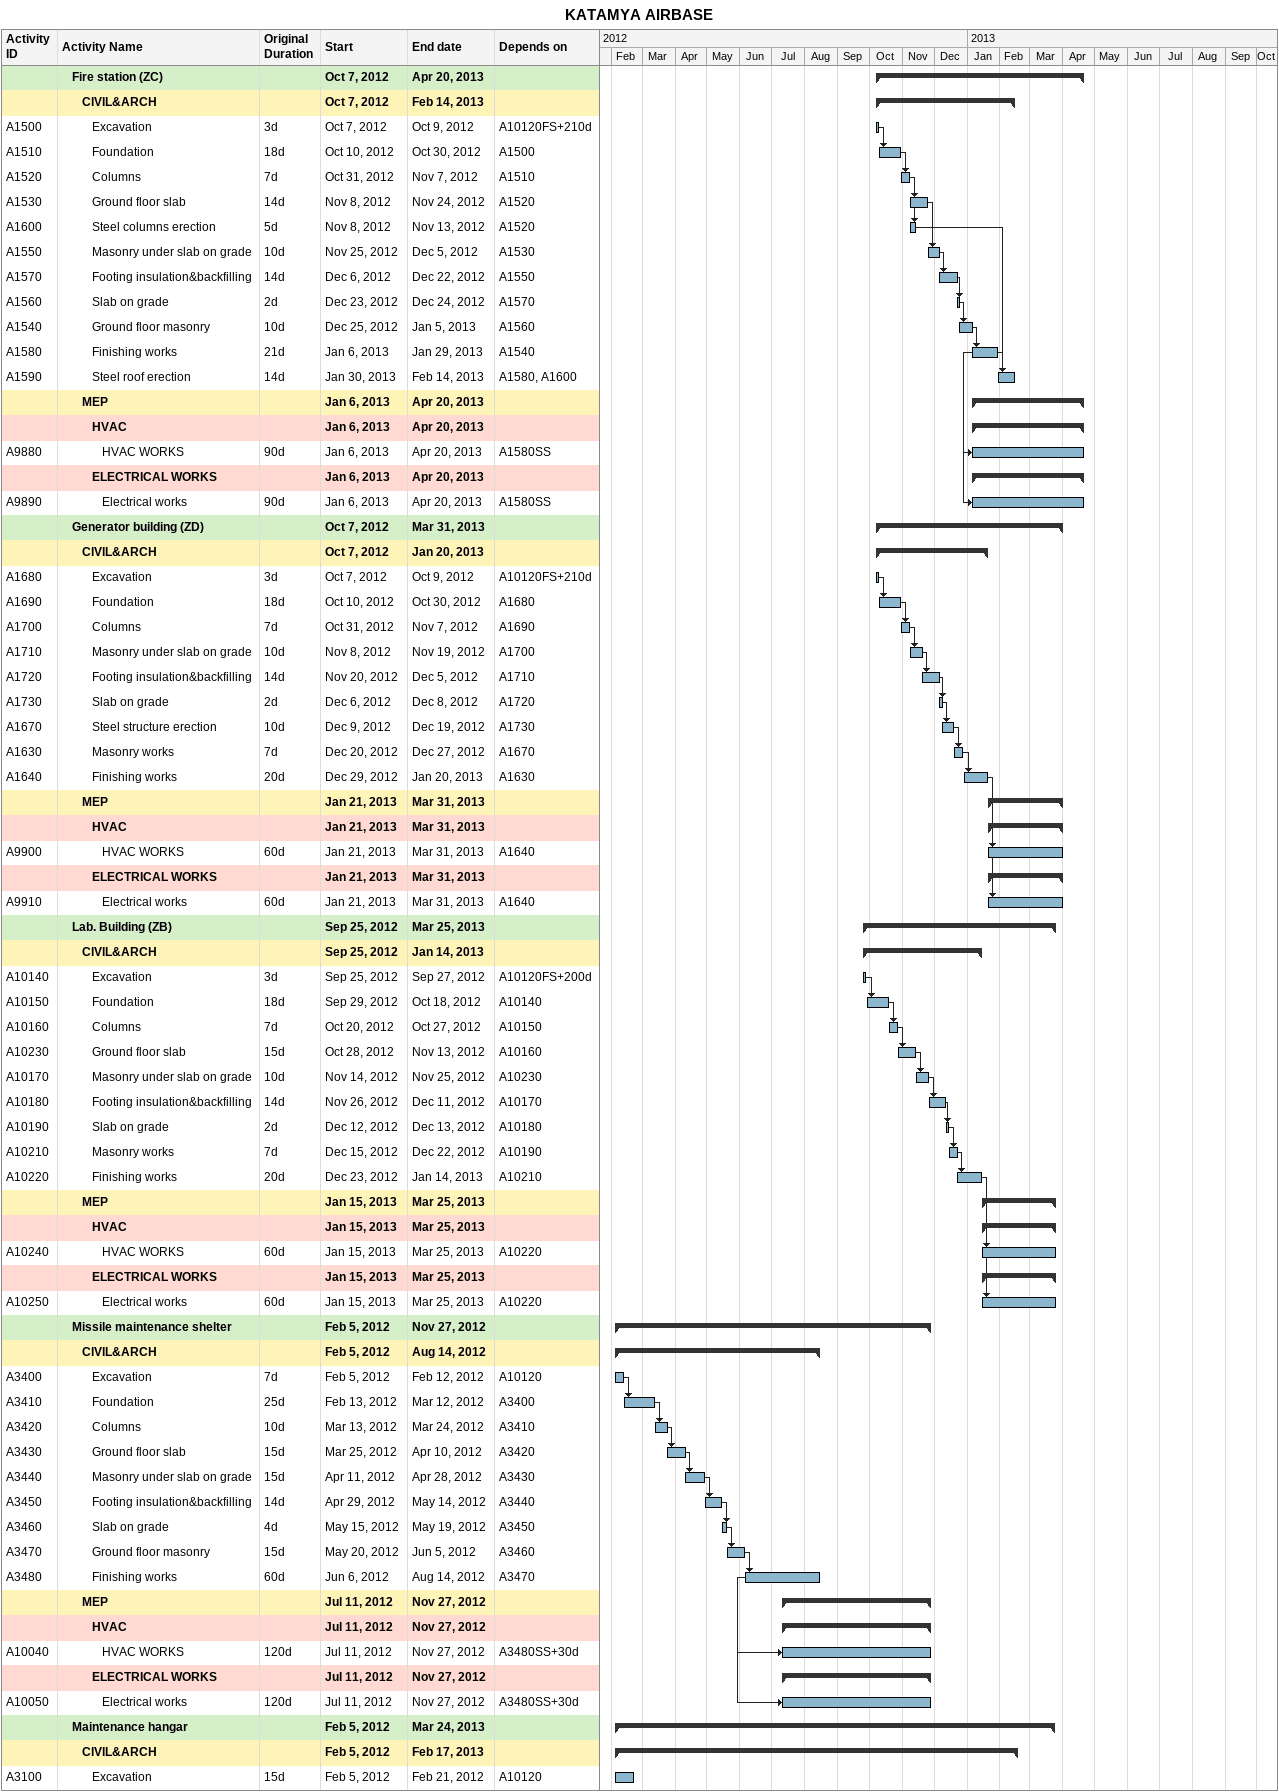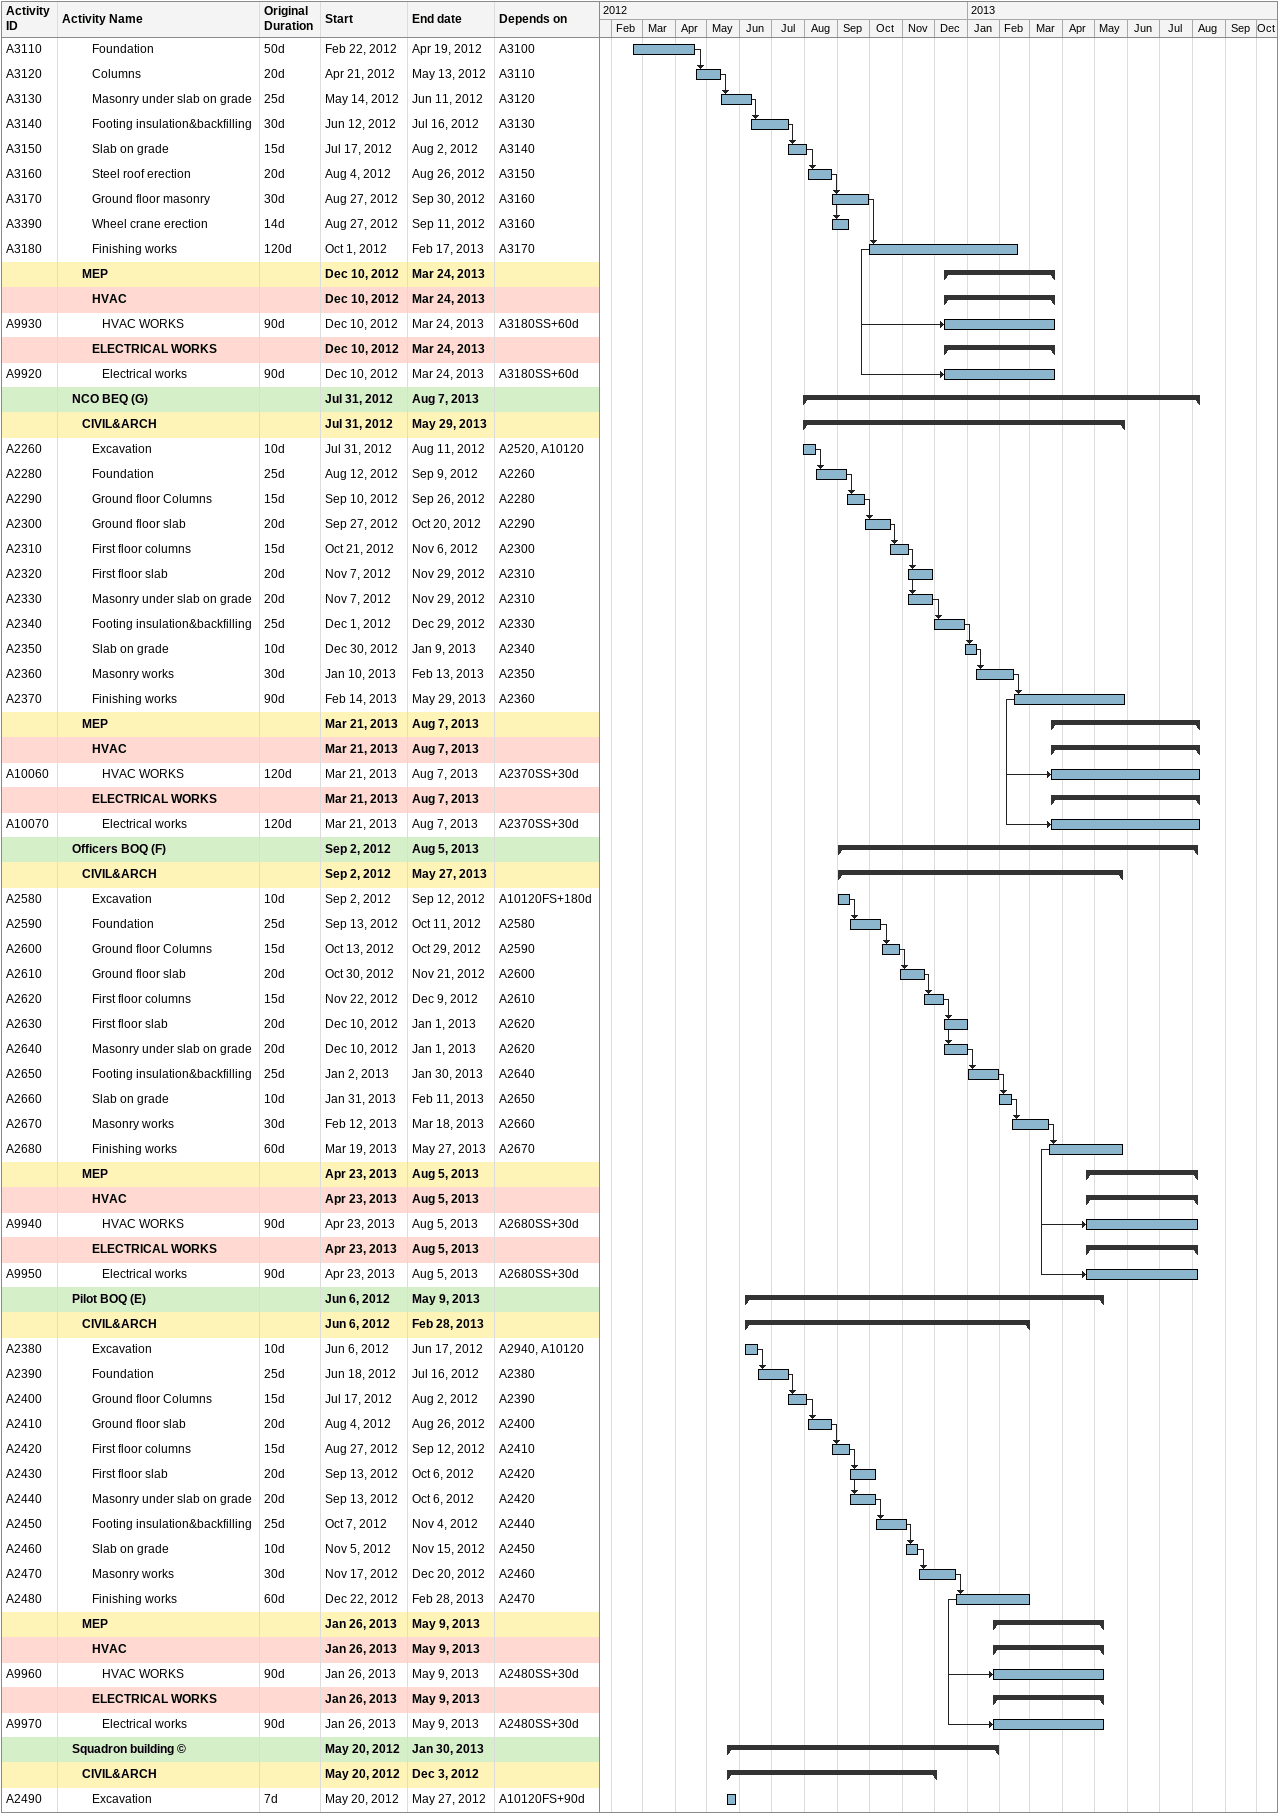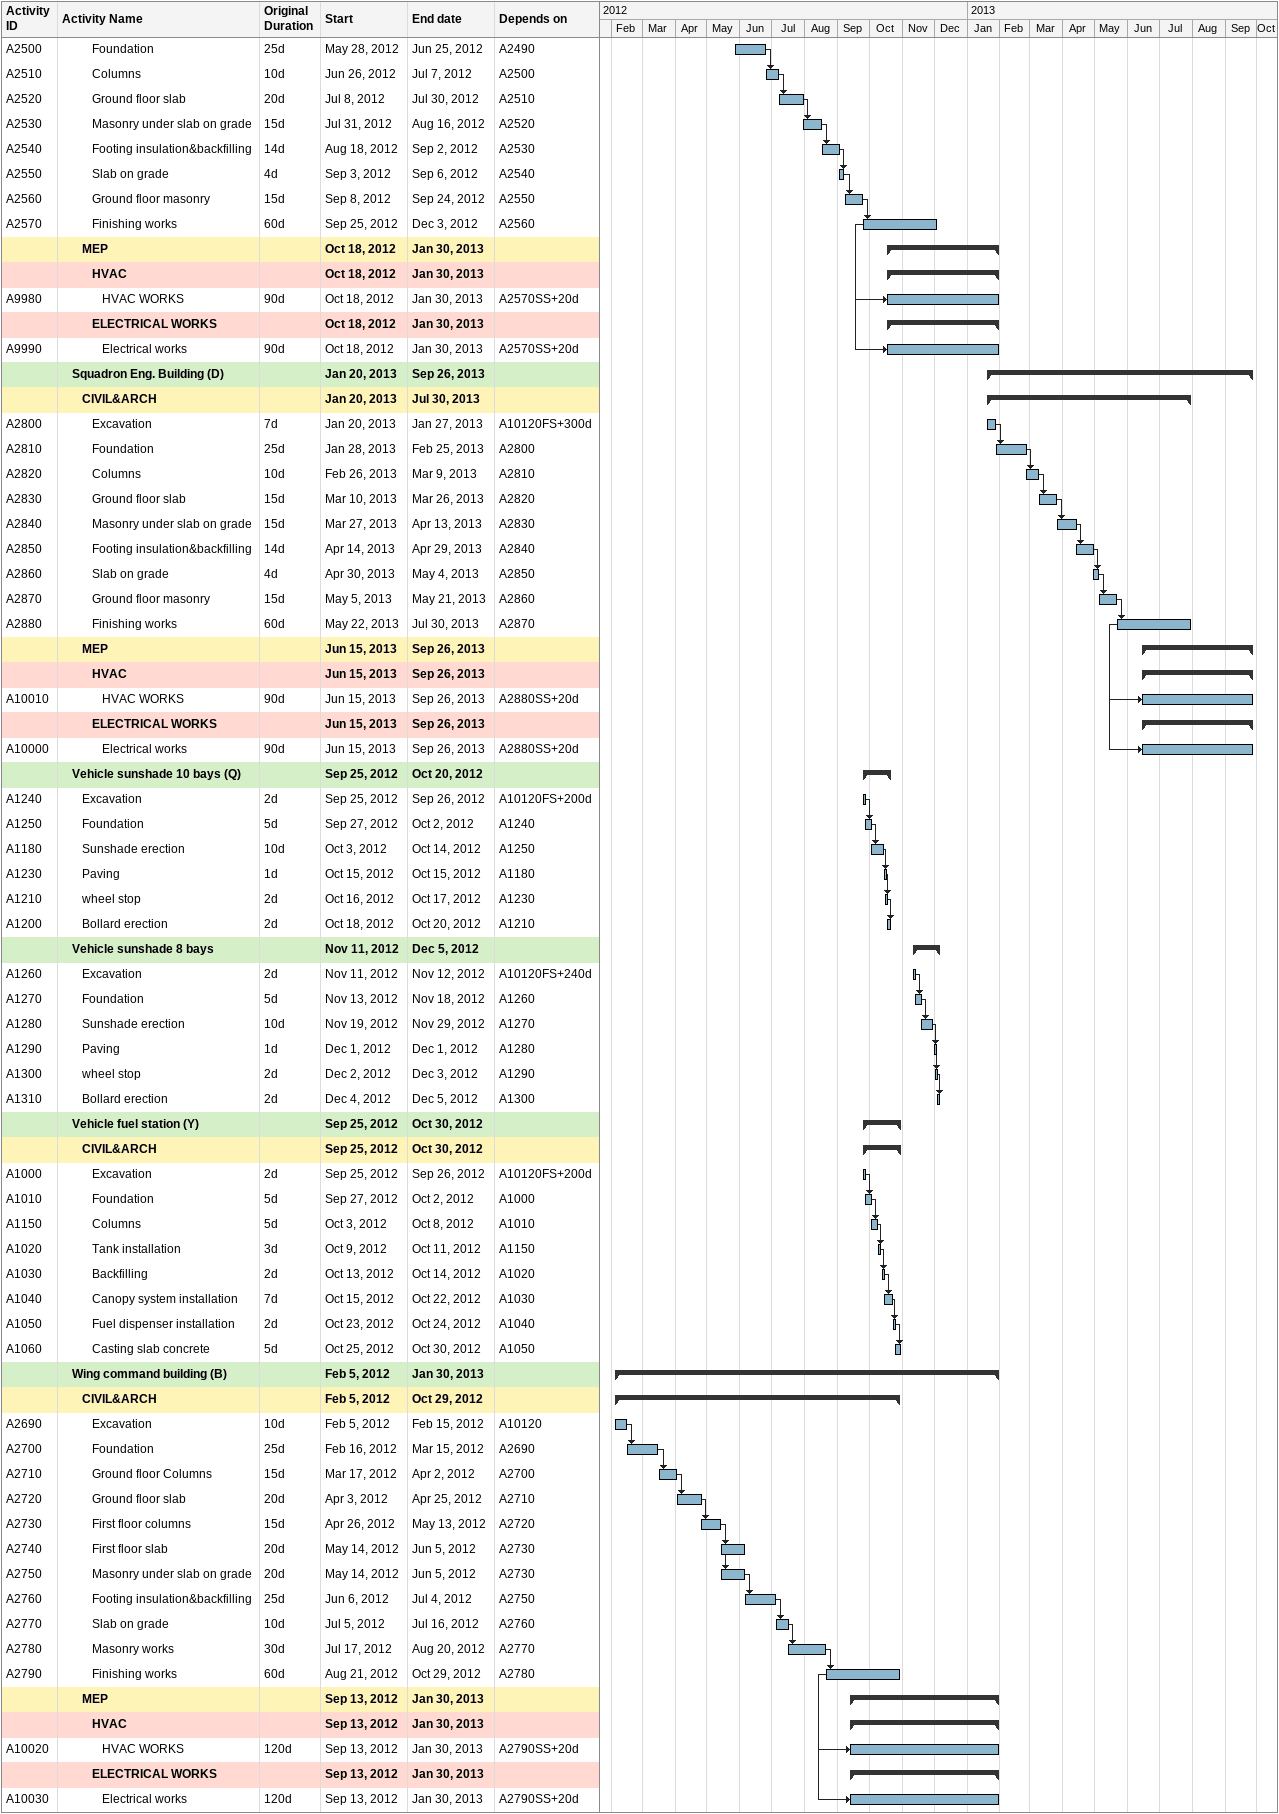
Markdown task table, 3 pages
KATAMYA AIRBASE

| ID | Level | Task | Original duration | Start | Finish | Predecessors |
|---|---|---|---|---|---|---|
|  | 2 | **Fire station (ZC)** |  | 2012-10-07 | 2013-04-20 |  |
|  | 3 | **CIVIL&ARCH** |  | 2012-10-07 | 2013-02-14 |  |
| A1500 | 4 | Excavation | 3d | 2012-10-07 | 2012-10-09 | A10120FS+210d |
| A1510 | 4 | Foundation | 18d | 2012-10-10 | 2012-10-30 | A1500 |
| A1520 | 4 | Columns | 7d | 2012-10-31 | 2012-11-07 | A1510 |
| A1530 | 4 | Ground floor slab | 14d | 2012-11-08 | 2012-11-24 | A1520 |
| A1600 | 4 | Steel columns erection | 5d | 2012-11-08 | 2012-11-13 | A1520 |
| A1550 | 4 | Masonry under slab on grade | 10d | 2012-11-25 | 2012-12-05 | A1530 |
| A1570 | 4 | Footing insulation&backfilling | 14d | 2012-12-06 | 2012-12-22 | A1550 |
| A1560 | 4 | Slab on grade | 2d | 2012-12-23 | 2012-12-24 | A1570 |
| A1540 | 4 | Ground floor masonry | 10d | 2012-12-25 | 2013-01-05 | A1560 |
| A1580 | 4 | Finishing works | 21d | 2013-01-06 | 2013-01-29 | A1540 |
| A1590 | 4 | Steel roof erection | 14d | 2013-01-30 | 2013-02-14 | A1580, A1600 |
|  | 3 | **MEP** |  | 2013-01-06 | 2013-04-20 |  |
|  | 4 | **HVAC** |  | 2013-01-06 | 2013-04-20 |  |
| A9880 | 5 | HVAC WORKS | 90d | 2013-01-06 | 2013-04-20 | A1580SS |
|  | 4 | **ELECTRICAL WORKS** |  | 2013-01-06 | 2013-04-20 |  |
| A9890 | 5 | Electrical works | 90d | 2013-01-06 | 2013-04-20 | A1580SS |
|  | 2 | **Generator building (ZD)** |  | 2012-10-07 | 2013-03-31 |  |
|  | 3 | **CIVIL&ARCH** |  | 2012-10-07 | 2013-01-20 |  |
| A1680 | 4 | Excavation | 3d | 2012-10-07 | 2012-10-09 | A10120FS+210d |
| A1690 | 4 | Foundation | 18d | 2012-10-10 | 2012-10-30 | A1680 |
| A1700 | 4 | Columns | 7d | 2012-10-31 | 2012-11-07 | A1690 |
| A1710 | 4 | Masonry under slab on grade | 10d | 2012-11-08 | 2012-11-19 | A1700 |
| A1720 | 4 | Footing insulation&backfilling | 14d | 2012-11-20 | 2012-12-05 | A1710 |
| A1730 | 4 | Slab on grade | 2d | 2012-12-06 | 2012-12-08 | A1720 |
| A1670 | 4 | Steel structure erection | 10d | 2012-12-09 | 2012-12-19 | A1730 |
| A1630 | 4 | Masonry works | 7d | 2012-12-20 | 2012-12-27 | A1670 |
| A1640 | 4 | Finishing works | 20d | 2012-12-29 | 2013-01-20 | A1630 |
|  | 3 | **MEP** |  | 2013-01-21 | 2013-03-31 |  |
|  | 4 | **HVAC** |  | 2013-01-21 | 2013-03-31 |  |
| A9900 | 5 | HVAC WORKS | 60d | 2013-01-21 | 2013-03-31 | A1640 |
|  | 4 | **ELECTRICAL WORKS** |  | 2013-01-21 | 2013-03-31 |  |
| A9910 | 5 | Electrical works | 60d | 2013-01-21 | 2013-03-31 | A1640 |
|  | 2 | **Lab. Building (ZB)** |  | 2012-09-25 | 2013-03-25 |  |
|  | 3 | **CIVIL&ARCH** |  | 2012-09-25 | 2013-01-14 |  |
| A10140 | 4 | Excavation | 3d | 2012-09-25 | 2012-09-27 | A10120FS+200d |
| A10150 | 4 | Foundation | 18d | 2012-09-29 | 2012-10-18 | A10140 |
| A10160 | 4 | Columns | 7d | 2012-10-20 | 2012-10-27 | A10150 |
| A10230 | 4 | Ground floor slab | 15d | 2012-10-28 | 2012-11-13 | A10160 |
| A10170 | 4 | Masonry under slab on grade | 10d | 2012-11-14 | 2012-11-25 | A10230 |
| A10180 | 4 | Footing insulation&backfilling | 14d | 2012-11-26 | 2012-12-11 | A10170 |
| A10190 | 4 | Slab on grade | 2d | 2012-12-12 | 2012-12-13 | A10180 |
| A10210 | 4 | Masonry works | 7d | 2012-12-15 | 2012-12-22 | A10190 |
| A10220 | 4 | Finishing works | 20d | 2012-12-23 | 2013-01-14 | A10210 |
|  | 3 | **MEP** |  | 2013-01-15 | 2013-03-25 |  |
|  | 4 | **HVAC** |  | 2013-01-15 | 2013-03-25 |  |
| A10240 | 5 | HVAC WORKS | 60d | 2013-01-15 | 2013-03-25 | A10220 |
|  | 4 | **ELECTRICAL WORKS** |  | 2013-01-15 | 2013-03-25 |  |
| A10250 | 5 | Electrical works | 60d | 2013-01-15 | 2013-03-25 | A10220 |
|  | 2 | **Missile maintenance shelter** |  | 2012-02-05 | 2012-11-27 |  |
|  | 3 | **CIVIL&ARCH** |  | 2012-02-05 | 2012-08-14 |  |
| A3400 | 4 | Excavation | 7d | 2012-02-05 | 2012-02-12 | A10120 |
| A3410 | 4 | Foundation | 25d | 2012-02-13 | 2012-03-12 | A3400 |
| A3420 | 4 | Columns | 10d | 2012-03-13 | 2012-03-24 | A3410 |
| A3430 | 4 | Ground floor slab | 15d | 2012-03-25 | 2012-04-10 | A3420 |
| A3440 | 4 | Masonry under slab on grade | 15d | 2012-04-11 | 2012-04-28 | A3430 |
| A3450 | 4 | Footing insulation&backfilling | 14d | 2012-04-29 | 2012-05-14 | A3440 |
| A3460 | 4 | Slab on grade | 4d | 2012-05-15 | 2012-05-19 | A3450 |
| A3470 | 4 | Ground floor masonry | 15d | 2012-05-20 | 2012-06-05 | A3460 |
| A3480 | 4 | Finishing works | 60d | 2012-06-06 | 2012-08-14 | A3470 |
|  | 3 | **MEP** |  | 2012-07-11 | 2012-11-27 |  |
|  | 4 | **HVAC** |  | 2012-07-11 | 2012-11-27 |  |
| A10040 | 5 | HVAC WORKS | 120d | 2012-07-11 | 2012-11-27 | A3480SS+30d |
|  | 4 | **ELECTRICAL WORKS** |  | 2012-07-11 | 2012-11-27 |  |
| A10050 | 5 | Electrical works | 120d | 2012-07-11 | 2012-11-27 | A3480SS+30d |
|  | 2 | **Maintenance hangar** |  | 2012-02-05 | 2013-03-24 |  |
|  | 3 | **CIVIL&ARCH** |  | 2012-02-05 | 2013-02-17 |  |
| A3100 | 4 | Excavation | 15d | 2012-02-05 | 2012-02-21 | A10120 |
| A3110 | 4 | Foundation | 50d | 2012-02-22 | 2012-04-19 | A3100 |
| A3120 | 4 | Columns | 20d | 2012-04-21 | 2012-05-13 | A3110 |
| A3130 | 4 | Masonry under slab on grade | 25d | 2012-05-14 | 2012-06-11 | A3120 |
| A3140 | 4 | Footing insulation&backfilling | 30d | 2012-06-12 | 2012-07-16 | A3130 |
| A3150 | 4 | Slab on grade | 15d | 2012-07-17 | 2012-08-02 | A3140 |
| A3160 | 4 | Steel roof erection | 20d | 2012-08-04 | 2012-08-26 | A3150 |
| A3170 | 4 | Ground floor masonry | 30d | 2012-08-27 | 2012-09-30 | A3160 |
| A3390 | 4 | Wheel crane erection | 14d | 2012-08-27 | 2012-09-11 | A3160 |
| A3180 | 4 | Finishing works | 120d | 2012-10-01 | 2013-02-17 | A3170 |
|  | 3 | **MEP** |  | 2012-12-10 | 2013-03-24 |  |
|  | 4 | **HVAC** |  | 2012-12-10 | 2013-03-24 |  |
| A9930 | 5 | HVAC WORKS | 90d | 2012-12-10 | 2013-03-24 | A3180SS+60d |
|  | 4 | **ELECTRICAL WORKS** |  | 2012-12-10 | 2013-03-24 |  |
| A9920 | 5 | Electrical works | 90d | 2012-12-10 | 2013-03-24 | A3180SS+60d |
|  | 2 | **NCO BEQ (G)** |  | 2012-07-31 | 2013-08-07 |  |
|  | 3 | **CIVIL&ARCH** |  | 2012-07-31 | 2013-05-29 |  |
| A2260 | 4 | Excavation | 10d | 2012-07-31 | 2012-08-11 | A2520, A10120 |
| A2280 | 4 | Foundation | 25d | 2012-08-12 | 2012-09-09 | A2260 |
| A2290 | 4 | Ground floor Columns | 15d | 2012-09-10 | 2012-09-26 | A2280 |
| A2300 | 4 | Ground floor slab | 20d | 2012-09-27 | 2012-10-20 | A2290 |
| A2310 | 4 | First floor columns | 15d | 2012-10-21 | 2012-11-06 | A2300 |
| A2320 | 4 | First floor slab | 20d | 2012-11-07 | 2012-11-29 | A2310 |
| A2330 | 4 | Masonry under slab on grade | 20d | 2012-11-07 | 2012-11-29 | A2310 |
| A2340 | 4 | Footing insulation&backfilling | 25d | 2012-12-01 | 2012-12-29 | A2330 |
| A2350 | 4 | Slab on grade | 10d | 2012-12-30 | 2013-01-09 | A2340 |
| A2360 | 4 | Masonry works | 30d | 2013-01-10 | 2013-02-13 | A2350 |
| A2370 | 4 | Finishing works | 90d | 2013-02-14 | 2013-05-29 | A2360 |
|  | 3 | **MEP** |  | 2013-03-21 | 2013-08-07 |  |
|  | 4 | **HVAC** |  | 2013-03-21 | 2013-08-07 |  |
| A10060 | 5 | HVAC WORKS | 120d | 2013-03-21 | 2013-08-07 | A2370SS+30d |
|  | 4 | **ELECTRICAL WORKS** |  | 2013-03-21 | 2013-08-07 |  |
| A10070 | 5 | Electrical works | 120d | 2013-03-21 | 2013-08-07 | A2370SS+30d |
|  | 2 | **Officers BOQ (F)** |  | 2012-09-02 | 2013-08-05 |  |
|  | 3 | **CIVIL&ARCH** |  | 2012-09-02 | 2013-05-27 |  |
| A2580 | 4 | Excavation | 10d | 2012-09-02 | 2012-09-12 | A10120FS+180d |
| A2590 | 4 | Foundation | 25d | 2012-09-13 | 2012-10-11 | A2580 |
| A2600 | 4 | Ground floor Columns | 15d | 2012-10-13 | 2012-10-29 | A2590 |
| A2610 | 4 | Ground floor slab | 20d | 2012-10-30 | 2012-11-21 | A2600 |
| A2620 | 4 | First floor columns | 15d | 2012-11-22 | 2012-12-09 | A2610 |
| A2630 | 4 | First floor slab | 20d | 2012-12-10 | 2013-01-01 | A2620 |
| A2640 | 4 | Masonry under slab on grade | 20d | 2012-12-10 | 2013-01-01 | A2620 |
| A2650 | 4 | Footing insulation&backfilling | 25d | 2013-01-02 | 2013-01-30 | A2640 |
| A2660 | 4 | Slab on grade | 10d | 2013-01-31 | 2013-02-11 | A2650 |
| A2670 | 4 | Masonry works | 30d | 2013-02-12 | 2013-03-18 | A2660 |
| A2680 | 4 | Finishing works | 60d | 2013-03-19 | 2013-05-27 | A2670 |
|  | 3 | **MEP** |  | 2013-04-23 | 2013-08-05 |  |
|  | 4 | **HVAC** |  | 2013-04-23 | 2013-08-05 |  |
| A9940 | 5 | HVAC WORKS | 90d | 2013-04-23 | 2013-08-05 | A2680SS+30d |
|  | 4 | **ELECTRICAL WORKS** |  | 2013-04-23 | 2013-08-05 |  |
| A9950 | 5 | Electrical works | 90d | 2013-04-23 | 2013-08-05 | A2680SS+30d |
|  | 2 | **Pilot BOQ (E)** |  | 2012-06-06 | 2013-05-09 |  |
|  | 3 | **CIVIL&ARCH** |  | 2012-06-06 | 2013-02-28 |  |
| A2380 | 4 | Excavation | 10d | 2012-06-06 | 2012-06-17 | A2940, A10120 |
| A2390 | 4 | Foundation | 25d | 2012-06-18 | 2012-07-16 | A2380 |
| A2400 | 4 | Ground floor Columns | 15d | 2012-07-17 | 2012-08-02 | A2390 |
| A2410 | 4 | Ground floor slab | 20d | 2012-08-04 | 2012-08-26 | A2400 |
| A2420 | 4 | First floor columns | 15d | 2012-08-27 | 2012-09-12 | A2410 |
| A2430 | 4 | First floor slab | 20d | 2012-09-13 | 2012-10-06 | A2420 |
| A2440 | 4 | Masonry under slab on grade | 20d | 2012-09-13 | 2012-10-06 | A2420 |
| A2450 | 4 | Footing insulation&backfilling | 25d | 2012-10-07 | 2012-11-04 | A2440 |
| A2460 | 4 | Slab on grade | 10d | 2012-11-05 | 2012-11-15 | A2450 |
| A2470 | 4 | Masonry works | 30d | 2012-11-17 | 2012-12-20 | A2460 |
| A2480 | 4 | Finishing works | 60d | 2012-12-22 | 2013-02-28 | A2470 |
|  | 3 | **MEP** |  | 2013-01-26 | 2013-05-09 |  |
|  | 4 | **HVAC** |  | 2013-01-26 | 2013-05-09 |  |
| A9960 | 5 | HVAC WORKS | 90d | 2013-01-26 | 2013-05-09 | A2480SS+30d |
|  | 4 | **ELECTRICAL WORKS** |  | 2013-01-26 | 2013-05-09 |  |
| A9970 | 5 | Electrical works | 90d | 2013-01-26 | 2013-05-09 | A2480SS+30d |
|  | 2 | **Squadron building ©** |  | 2012-05-20 | 2013-01-30 |  |
|  | 3 | **CIVIL&ARCH** |  | 2012-05-20 | 2012-12-03 |  |
| A2490 | 4 | Excavation | 7d | 2012-05-20 | 2012-05-27 | A10120FS+90d |
| A2500 | 4 | Foundation | 25d | 2012-05-28 | 2012-06-25 | A2490 |
| A2510 | 4 | Columns | 10d | 2012-06-26 | 2012-07-07 | A2500 |
| A2520 | 4 | Ground floor slab | 20d | 2012-07-08 | 2012-07-30 | A2510 |
| A2530 | 4 | Masonry under slab on grade | 15d | 2012-07-31 | 2012-08-16 | A2520 |
| A2540 | 4 | Footing insulation&backfilling | 14d | 2012-08-18 | 2012-09-02 | A2530 |
| A2550 | 4 | Slab on grade | 4d | 2012-09-03 | 2012-09-06 | A2540 |
| A2560 | 4 | Ground floor masonry | 15d | 2012-09-08 | 2012-09-24 | A2550 |
| A2570 | 4 | Finishing works | 60d | 2012-09-25 | 2012-12-03 | A2560 |
|  | 3 | **MEP** |  | 2012-10-18 | 2013-01-30 |  |
|  | 4 | **HVAC** |  | 2012-10-18 | 2013-01-30 |  |
| A9980 | 5 | HVAC WORKS | 90d | 2012-10-18 | 2013-01-30 | A2570SS+20d |
|  | 4 | **ELECTRICAL WORKS** |  | 2012-10-18 | 2013-01-30 |  |
| A9990 | 5 | Electrical works | 90d | 2012-10-18 | 2013-01-30 | A2570SS+20d |
|  | 2 | **Squadron Eng. Building (D)** |  | 2013-01-20 | 2013-09-26 |  |
|  | 3 | **CIVIL&ARCH** |  | 2013-01-20 | 2013-07-30 |  |
| A2800 | 4 | Excavation | 7d | 2013-01-20 | 2013-01-27 | A10120FS+300d |
| A2810 | 4 | Foundation | 25d | 2013-01-28 | 2013-02-25 | A2800 |
| A2820 | 4 | Columns | 10d | 2013-02-26 | 2013-03-09 | A2810 |
| A2830 | 4 | Ground floor slab | 15d | 2013-03-10 | 2013-03-26 | A2820 |
| A2840 | 4 | Masonry under slab on grade | 15d | 2013-03-27 | 2013-04-13 | A2830 |
| A2850 | 4 | Footing insulation&backfilling | 14d | 2013-04-14 | 2013-04-29 | A2840 |
| A2860 | 4 | Slab on grade | 4d | 2013-04-30 | 2013-05-04 | A2850 |
| A2870 | 4 | Ground floor masonry | 15d | 2013-05-05 | 2013-05-21 | A2860 |
| A2880 | 4 | Finishing works | 60d | 2013-05-22 | 2013-07-30 | A2870 |
|  | 3 | **MEP** |  | 2013-06-15 | 2013-09-26 |  |
|  | 4 | **HVAC** |  | 2013-06-15 | 2013-09-26 |  |
| A10010 | 5 | HVAC WORKS | 90d | 2013-06-15 | 2013-09-26 | A2880SS+20d |
|  | 4 | **ELECTRICAL WORKS** |  | 2013-06-15 | 2013-09-26 |  |
| A10000 | 5 | Electrical works | 90d | 2013-06-15 | 2013-09-26 | A2880SS+20d |
|  | 2 | **Vehicle sunshade 10 bays (Q)** |  | 2012-09-25 | 2012-10-20 |  |
| A1240 | 3 | Excavation | 2d | 2012-09-25 | 2012-09-26 | A10120FS+200d |
| A1250 | 3 | Foundation | 5d | 2012-09-27 | 2012-10-02 | A1240 |
| A1180 | 3 | Sunshade erection | 10d | 2012-10-03 | 2012-10-14 | A1250 |
| A1230 | 3 | Paving | 1d | 2012-10-15 | 2012-10-15 | A1180 |
| A1210 | 3 | wheel stop | 2d | 2012-10-16 | 2012-10-17 | A1230 |
| A1200 | 3 | Bollard erection | 2d | 2012-10-18 | 2012-10-20 | A1210 |
|  | 2 | **Vehicle sunshade 8 bays** |  | 2012-11-11 | 2012-12-05 |  |
| A1260 | 3 | Excavation | 2d | 2012-11-11 | 2012-11-12 | A10120FS+240d |
| A1270 | 3 | Foundation | 5d | 2012-11-13 | 2012-11-18 | A1260 |
| A1280 | 3 | Sunshade erection | 10d | 2012-11-19 | 2012-11-29 | A1270 |
| A1290 | 3 | Paving | 1d | 2012-12-01 | 2012-12-01 | A1280 |
| A1300 | 3 | wheel stop | 2d | 2012-12-02 | 2012-12-03 | A1290 |
| A1310 | 3 | Bollard erection | 2d | 2012-12-04 | 2012-12-05 | A1300 |
|  | 2 | **Vehicle fuel station (Y)** |  | 2012-09-25 | 2012-10-30 |  |
|  | 3 | **CIVIL&ARCH** |  | 2012-09-25 | 2012-10-30 |  |
| A1000 | 4 | Excavation | 2d | 2012-09-25 | 2012-09-26 | A10120FS+200d |
| A1010 | 4 | Foundation | 5d | 2012-09-27 | 2012-10-02 | A1000 |
| A1150 | 4 | Columns | 5d | 2012-10-03 | 2012-10-08 | A1010 |
| A1020 | 4 | Tank installation | 3d | 2012-10-09 | 2012-10-11 | A1150 |
| A1030 | 4 | Backfilling | 2d | 2012-10-13 | 2012-10-14 | A1020 |
| A1040 | 4 | Canopy system installation | 7d | 2012-10-15 | 2012-10-22 | A1030 |
| A1050 | 4 | Fuel dispenser installation | 2d | 2012-10-23 | 2012-10-24 | A1040 |
| A1060 | 4 | Casting slab concrete | 5d | 2012-10-25 | 2012-10-30 | A1050 |
|  | 2 | **Wing command building (B)** |  | 2012-02-05 | 2013-01-30 |  |
|  | 3 | **CIVIL&ARCH** |  | 2012-02-05 | 2012-10-29 |  |
| A2690 | 4 | Excavation | 10d | 2012-02-05 | 2012-02-15 | A10120 |
| A2700 | 4 | Foundation | 25d | 2012-02-16 | 2012-03-15 | A2690 |
| A2710 | 4 | Ground floor Columns | 15d | 2012-03-17 | 2012-04-02 | A2700 |
| A2720 | 4 | Ground floor slab | 20d | 2012-04-03 | 2012-04-25 | A2710 |
| A2730 | 4 | First floor columns | 15d | 2012-04-26 | 2012-05-13 | A2720 |
| A2740 | 4 | First floor slab | 20d | 2012-05-14 | 2012-06-05 | A2730 |
| A2750 | 4 | Masonry under slab on grade | 20d | 2012-05-14 | 2012-06-05 | A2730 |
| A2760 | 4 | Footing insulation&backfilling | 25d | 2012-06-06 | 2012-07-04 | A2750 |
| A2770 | 4 | Slab on grade | 10d | 2012-07-05 | 2012-07-16 | A2760 |
| A2780 | 4 | Masonry works | 30d | 2012-07-17 | 2012-08-20 | A2770 |
| A2790 | 4 | Finishing works | 60d | 2012-08-21 | 2012-10-29 | A2780 |
|  | 3 | **MEP** |  | 2012-09-13 | 2013-01-30 |  |
|  | 4 | **HVAC** |  | 2012-09-13 | 2013-01-30 |  |
| A10020 | 5 | HVAC WORKS | 120d | 2012-09-13 | 2013-01-30 | A2790SS+20d |
|  | 4 | **ELECTRICAL WORKS** |  | 2012-09-13 | 2013-01-30 |  |
| A10030 | 5 | Electrical works | 120d | 2012-09-13 | 2013-01-30 | A2790SS+20d |
